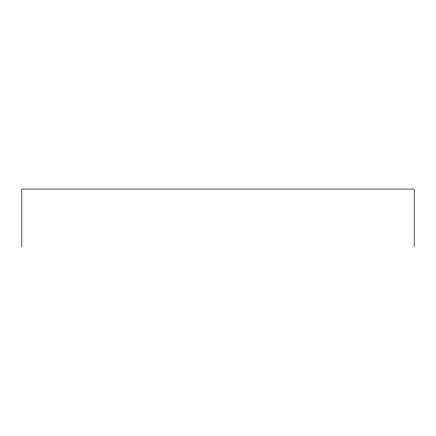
<?xml version="1.0" encoding="UTF-8"?>
<svg xmlns="http://www.w3.org/2000/svg" width="436" height="436" viewBox="0 0 436 436"><rect width="100%" height="100%" fill="white"/><g stroke="black" fill="none" stroke-linecap="round" stroke-linejoin="round"><path stroke-width="0.65" d="M414.2 246.94L414.2 189.06L21.8 189.06L21.8 246.94"/></g></svg>
